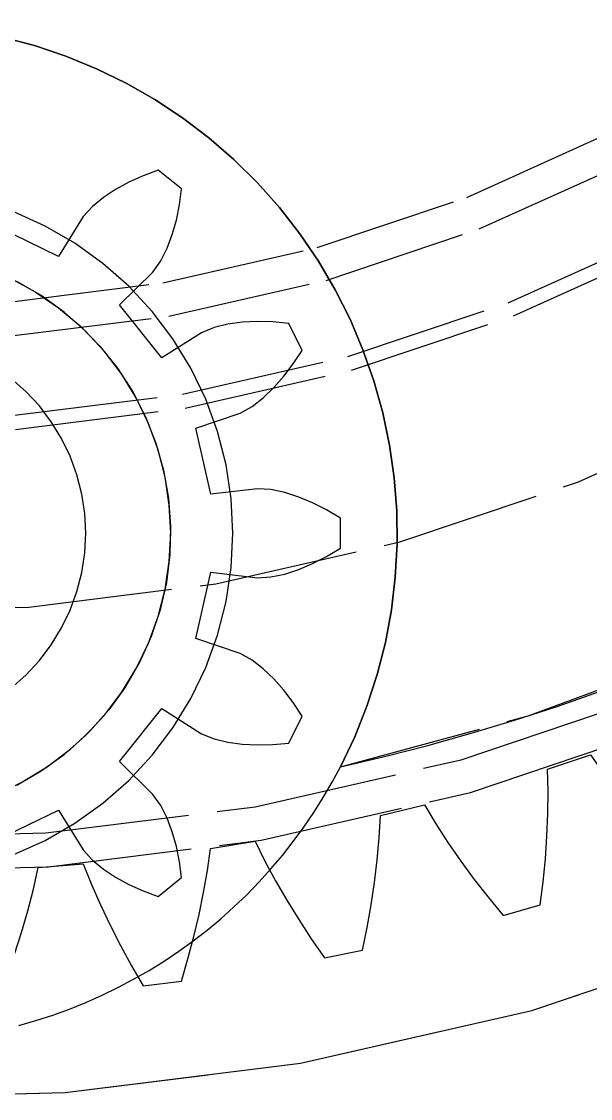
# Model space of a CAD drawing. Header units: millimetres. Extents: x -9 to 243, y -53 to 196.
# Drawn here: x 26.43 to 31.46, y 124.71 to 134.22 of the extents above; entities that cross this region are included whole.
import ezdxf

# ---------------------------------------------------------------- set-up
doc = ezdxf.new("R2010")
doc.units = ezdxf.units.MM
doc.linetypes.add('DASHED', pattern=[1.524, 1.27, -0.254])
doc.layers.add('HIDDEN', color=8, linetype='DASHED')
doc.layers.add('VISIBLE', color=7, linetype='CONTINUOUS')

msp = doc.modelspace()

# ---------------------------------------------------------------- linework, layer by layer
at = {"layer": 'HIDDEN'}
for points in [[(12.67797, 131.45416), (14.15887, 130.27318), (15.75, 129.24552), (17.43555, 128.38139), (19.19875, 127.68938), (21.0221, 127.17637), (22.88747, 126.84746), (24.77632, 126.70591), (26.66987, 126.75313), (28.54932, 126.98865), (30.39597, 127.41014), (32.19148, 128.0134), (33.918, 128.79244), (35.55838, 129.73951), (37.09631, 130.8452), (38.5165, 132.09853), (39.80484, 133.48704), (40.94854, 134.99692), (41.93621, 136.61317), (42.75805, 138.31974), (43.40588, 140.09965), (43.87328, 141.93522), (44.15558, 143.80821), (44.25, 145.7)], [(12.67797, 131.45416), (14.15887, 130.27318), (15.75, 129.24552), (17.43555, 128.38139), (19.19875, 127.68938), (21.0221, 127.17637), (22.88747, 126.84746), (24.77632, 126.70591), (26.66987, 126.75313), (28.54932, 126.98865), (30.39597, 127.41014), (32.19148, 128.0134), (33.918, 128.79244), (35.55838, 129.73951), (37.09631, 130.8452), (38.5165, 132.09853), (39.80484, 133.48704), (40.94854, 134.99692), (41.93621, 136.61317), (42.75805, 138.31974), (43.40588, 140.09965), (43.87328, 141.93522), (44.15558, 143.80821), (44.25, 145.7)], [(12.87647, 131.67909), (14.33399, 130.51676), (15.9, 129.50532), (17.55893, 128.65484), (19.2943, 127.97376), (21.08886, 127.46885), (22.92477, 127.14513), (24.7838, 127.00581), (26.64745, 127.05229), (28.49722, 127.2841), (30.31472, 127.69893), (32.08188, 128.29266), (33.78114, 129.0594), (35.39562, 129.99152), (36.90926, 131.07975), (38.30703, 132.31329), (39.57503, 133.67987), (40.70067, 135.16591), (41.67274, 136.75665), (42.48161, 138.43627), (43.11921, 140.18808), (43.57923, 141.99467), (43.85708, 143.83808), (43.95, 145.7)], [(12.87647, 131.67909), (14.33399, 130.51676), (15.9, 129.50532), (17.55893, 128.65484), (19.2943, 127.97376), (21.08886, 127.46885), (22.92477, 127.14513), (24.7838, 127.00581), (26.64745, 127.05229), (28.49722, 127.2841), (30.31472, 127.69893), (32.08188, 128.29266), (33.78114, 129.0594), (35.39562, 129.99152), (36.90926, 131.07975), (38.30703, 132.31329), (39.57503, 133.67987), (40.70067, 135.16591), (41.67274, 136.75665), (42.48161, 138.43627), (43.11921, 140.18808), (43.57923, 141.99467), (43.85708, 143.83808), (43.95, 145.7)], [(12.87647, 131.67909), (14.33399, 130.51676), (15.9, 129.50532), (17.55893, 128.65484), (19.2943, 127.97376), (21.08886, 127.46885), (22.92477, 127.14513), (24.7838, 127.00581), (26.64745, 127.05229), (28.49722, 127.2841), (30.31472, 127.69893), (32.08188, 128.29266), (33.78114, 129.0594), (35.39562, 129.99152), (36.90926, 131.07975), (38.30703, 132.31329), (39.57503, 133.67987), (40.70067, 135.16591), (41.67274, 136.75665), (42.48161, 138.43627), (43.11921, 140.18808), (43.57923, 141.99467), (43.85708, 143.83808), (43.95, 145.7)], [(12.87647, 131.67909), (14.33399, 130.51676), (15.9, 129.50532), (17.55893, 128.65484), (19.2943, 127.97376), (21.08886, 127.46885), (22.92477, 127.14513), (24.7838, 127.00581), (26.64745, 127.05229), (28.49722, 127.2841), (30.31472, 127.69893), (32.08188, 128.29266), (33.78114, 129.0594), (35.39562, 129.99152), (36.90926, 131.07975), (38.30703, 132.31329), (39.57503, 133.67987), (40.70067, 135.16591), (41.67274, 136.75665), (42.48161, 138.43627), (43.11921, 140.18808), (43.57923, 141.99467), (43.85708, 143.83808), (43.95, 145.7)], [(12.99138, 128.6493), (14.75, 127.51347), (16.61297, 126.55838), (18.56178, 125.79353), (20.57706, 125.22651), (22.63878, 124.86298), (24.72646, 124.70653), (26.81933, 124.75872), (28.89661, 125.01904), (30.93765, 125.48489), (32.92216, 126.15165), (34.83042, 127.01269), (36.64347, 128.05946), (38.34329, 129.28154), (39.91297, 130.6668), (41.33693, 132.20146), (42.60101, 133.87028), (43.69265, 135.65667), (44.601, 137.54287), (45.31703, 139.51014), (45.83362, 141.53893), (46.14565, 143.60908), (46.25, 145.7)], [(12.99138, 128.6493), (14.75, 127.51347), (16.61297, 126.55838), (18.56178, 125.79353), (20.57706, 125.22651), (22.63878, 124.86298), (24.72646, 124.70653), (26.81933, 124.75872), (28.89661, 125.01904), (30.93765, 125.48489), (32.92216, 126.15165), (34.83042, 127.01269), (36.64347, 128.05946), (38.34329, 129.28154), (39.91297, 130.6668), (41.33693, 132.20146), (42.60101, 133.87028), (43.69265, 135.65667), (44.601, 137.54287), (45.31703, 139.51014), (45.83362, 141.53893), (46.14565, 143.60908), (46.25, 145.7)], [(12.99138, 128.6493), (14.75, 127.51347), (16.61297, 126.55838), (18.56178, 125.79353), (20.57706, 125.22651), (22.63878, 124.86298), (24.72646, 124.70653), (26.81933, 124.75872), (28.89661, 125.01904), (30.93765, 125.48489), (32.92216, 126.15165), (34.83042, 127.01269), (36.64347, 128.05946), (38.34329, 129.28154), (39.91297, 130.6668), (41.33693, 132.20146), (42.60101, 133.87028), (43.69265, 135.65667), (44.601, 137.54287), (45.31703, 139.51014), (45.83362, 141.53893), (46.14565, 143.60908), (46.25, 145.7)], [(12.99138, 128.6493), (14.75, 127.51347), (16.61297, 126.55838), (18.56178, 125.79353), (20.57706, 125.22651), (22.63878, 124.86298), (24.72646, 124.70653), (26.81933, 124.75872), (28.89661, 125.01904), (30.93765, 125.48489), (32.92216, 126.15165), (34.83042, 127.01269), (36.64347, 128.05946), (38.34329, 129.28154), (39.91297, 130.6668), (41.33693, 132.20146), (42.60101, 133.87028), (43.69265, 135.65667), (44.601, 137.54287), (45.31703, 139.51014), (45.83362, 141.53893), (46.14565, 143.60908), (46.25, 145.7)], [(12.99138, 128.6493), (14.75, 127.51347), (16.61297, 126.55838), (18.56178, 125.79353), (20.57706, 125.22651), (22.63878, 124.86298), (24.72646, 124.70653), (26.81933, 124.75872), (28.89661, 125.01904), (30.93765, 125.48489), (32.92216, 126.15165), (34.83042, 127.01269), (36.64347, 128.05946), (38.34329, 129.28154), (39.91297, 130.6668), (41.33693, 132.20146), (42.60101, 133.87028), (43.69265, 135.65667), (44.601, 137.54287), (45.31703, 139.51014), (45.83362, 141.53893), (46.14565, 143.60908), (46.25, 145.7)], [(13.30393, 138.39991), (14.09014, 137.24674), (14.98727, 136.17758), (15.9864, 135.20306), (17.07759, 134.33287), (18.25, 133.57564), (19.49198, 132.93892), (20.79119, 132.42902), (22.13471, 132.05101), (23.50919, 131.80865), (24.90097, 131.70435), (26.29622, 131.73915), (27.68107, 131.91269), (29.04177, 132.22326), (30.36477, 132.66777), (31.63695, 133.24179), (32.84565, 133.93964), (33.97886, 134.75436), (35.02532, 135.67786), (35.97462, 136.70097), (36.81734, 137.81352), (37.5451, 139.00444), (38.15067, 140.26191)], [(13.30393, 138.39991), (14.09014, 137.24674), (14.98727, 136.17758), (15.9864, 135.20306), (17.07759, 134.33287), (18.25, 133.57564), (19.49198, 132.93892), (20.79119, 132.42902), (22.13471, 132.05101), (23.50919, 131.80865), (24.90097, 131.70435), (26.29622, 131.73915), (27.68107, 131.91269), (29.04177, 132.22326), (30.36477, 132.66777), (31.63695, 133.24179), (32.84565, 133.93964), (33.97886, 134.75436), (35.02532, 135.67786), (35.97462, 136.70097), (36.81734, 137.81352), (37.5451, 139.00444), (38.15067, 140.26191)], [(13.04794, 138.24348), (13.85101, 137.0656), (14.76736, 135.97353), (15.78789, 134.97813), (16.90247, 134.08929), (18.1, 133.31584), (19.36859, 132.66547), (20.69564, 132.14464), (22.06795, 131.75853), (23.47189, 131.51098), (24.89349, 131.40444), (26.31864, 131.43999), (27.73317, 131.61725), (29.12302, 131.93447), (30.47438, 132.38851), (31.77381, 132.97483), (33.00841, 133.68763), (34.1659, 134.51981), (35.23479, 135.4631), (36.20444, 136.50814), (37.06521, 137.64452), (37.80857, 138.86097), (38.42711, 140.14538)], [(13.04794, 138.24348), (13.85101, 137.0656), (14.76736, 135.97353), (15.78789, 134.97813), (16.90247, 134.08929), (18.1, 133.31584), (19.36859, 132.66547), (20.69564, 132.14464), (22.06795, 131.75853), (23.47189, 131.51098), (24.89349, 131.40444), (26.31864, 131.43999), (27.73317, 131.61725), (29.12302, 131.93447), (30.47438, 132.38851), (31.77381, 132.97483), (33.00841, 133.68763), (34.1659, 134.51981), (35.23479, 135.4631), (36.20444, 136.50814), (37.06521, 137.64452), (37.80857, 138.86097), (38.42711, 140.14538)], [(13.29301, 136.64293), (14.25422, 135.49741), (15.32471, 134.45328), (16.49384, 133.52093), (17.75, 132.70962), (19.08069, 132.02741), (20.4727, 131.48109), (21.91219, 131.07608), (23.38484, 130.81641), (24.87604, 130.70466), (26.37095, 130.74194), (27.85472, 130.92788), (29.31261, 131.26064), (30.73012, 131.73689), (32.09316, 132.35192), (33.38819, 133.09961), (34.60235, 133.97253), (35.72355, 134.962), (36.74067, 136.05819), (37.64358, 137.2502), (38.42332, 138.52619), (39.07214, 139.87348)], [(13.19396, 136.5679), (14.16313, 135.41289), (15.24249, 134.36011), (16.42131, 133.42004), (17.68787, 132.602), (19.02959, 131.91414), (20.43312, 131.3633), (21.88453, 130.95493), (23.36939, 130.69311), (24.87294, 130.58044), (26.38024, 130.61803), (27.8763, 130.80551), (29.34626, 131.14102), (30.77551, 131.62122), (32.14985, 132.24134), (33.45561, 132.99523), (34.67982, 133.87537), (35.81032, 134.87304), (36.83586, 135.97831), (37.74625, 137.1802), (38.53245, 138.46676), (39.18665, 139.82521)], [(29.24951, 127.6375), (30.90637, 128.08593), (32.51453, 128.68599), (34.06016, 129.43251), (35.52994, 130.31908), (36.91123, 131.33805), (38.19213, 132.48065), (39.36162, 133.73705), (40.40963, 135.09644), (41.32714, 136.54711), (42.10625, 138.07657), (42.74026, 139.67165)], [(13.00803, 134.34112), (14.19985, 133.17865), (15.50148, 132.14064), (16.9, 131.23738), (18.38151, 130.47785), (19.93127, 129.86961), (21.5339, 129.4187), (23.17346, 129.12961), (24.83366, 129.00519), (26.49799, 129.0467), (28.14992, 129.25371), (29.77304, 129.62418), (31.3512, 130.15441), (32.86872, 130.83914), (34.31052, 131.67157), (35.66228, 132.64341), (36.91055, 133.74502), (38.04294, 134.96545), (39.04819, 136.29256), (39.9163, 137.71316), (40.63865, 139.21314)], [(13.00803, 134.34112), (14.19985, 133.17865), (15.50148, 132.14064), (16.9, 131.23738), (18.38151, 130.47785), (19.93127, 129.86961), (21.5339, 129.4187), (23.17346, 129.12961), (24.83366, 129.00519), (26.49799, 129.0467), (28.14992, 129.25371), (29.77304, 129.62418), (31.3512, 130.15441), (32.86872, 130.83914), (34.31052, 131.67157), (35.66228, 132.64341), (36.91055, 133.74502), (38.04294, 134.96545), (39.04819, 136.29256), (39.9163, 137.71316), (40.63865, 139.21314)], [(13.00803, 134.34112), (14.19985, 133.17865), (15.50148, 132.14064), (16.9, 131.23738), (18.38151, 130.47785), (19.93127, 129.86961), (21.5339, 129.4187), (23.17346, 129.12961), (24.83366, 129.00519), (26.49799, 129.0467), (28.14992, 129.25371), (29.77304, 129.62418), (31.3512, 130.15441), (32.86872, 130.83914), (34.31052, 131.67157), (35.66228, 132.64341), (36.91055, 133.74502), (38.04294, 134.96545), (39.04819, 136.29256), (39.9163, 137.71316), (40.63865, 139.21314)], [(13.00803, 134.34112), (14.19985, 133.17865), (15.50148, 132.14064), (16.9, 131.23738), (18.38151, 130.47785), (19.93127, 129.86961), (21.5339, 129.4187), (23.17346, 129.12961), (24.83366, 129.00519), (26.49799, 129.0467), (28.14992, 129.25371), (29.77304, 129.62418), (31.3512, 130.15441), (32.86872, 130.83914), (34.31052, 131.67157), (35.66228, 132.64341), (36.91055, 133.74502), (38.04294, 134.96545), (39.04819, 136.29256), (39.9163, 137.71316), (40.63865, 139.21314)], [(26.26466, 134.08412), (26.5472, 134.00898), (26.82427, 133.91565), (27.09469, 133.80452), (27.35733, 133.67607), (27.61107, 133.53084), (27.85485, 133.36944), (28.08763, 133.19255), (28.30843, 133.00091), (28.51632, 132.79534), (28.71043, 132.57671), (28.88992, 132.34593), (29.05406, 132.10399), (29.20213, 131.85189), (29.33353, 131.59072), (29.44768, 131.32156), (29.54412, 131.04556), (29.62243, 130.76388), (29.68229, 130.4777), (29.72343, 130.18825), (29.7457, 129.89673), (29.74898, 129.60439), (29.73328, 129.31244), (29.69865, 129.02214), (29.64525, 128.73469), (29.57329, 128.45132), (29.48308, 128.17322), (29.375, 127.90156), (29.24951, 127.6375)], [(29.24951, 127.6375), (29.375, 127.90156), (29.48308, 128.17322), (29.57329, 128.45132), (29.64525, 128.73469), (29.69865, 129.02214), (29.73328, 129.31244), (29.74898, 129.60439), (29.7457, 129.89673), (29.72343, 130.18825), (29.68229, 130.4777), (29.62243, 130.76388), (29.54412, 131.04556), (29.44768, 131.32156), (29.33353, 131.59072), (29.20213, 131.85189), (29.05406, 132.10399), (28.88992, 132.34593), (28.71043, 132.57671), (28.51632, 132.79534), (28.30843, 133.00091), (28.08763, 133.19255), (27.85485, 133.36944), (27.61107, 133.53084), (27.35733, 133.67607), (27.09469, 133.80452), (26.82427, 133.91565), (26.5472, 134.00898), (26.26466, 134.08412)], [(27.50568, 132.85877), (27.38026, 132.80193)], [(27.50568, 132.85877), (27.38026, 132.80193)], [(27.63868, 132.90846), (27.50568, 132.85877)], [(27.63868, 132.90846), (27.50568, 132.85877)], [(27.84649, 132.74274), (27.63868, 132.90846)], [(27.84649, 132.74274), (27.63868, 132.90846)], [(27.26316, 132.73797), (27.15543, 132.66676)], [(27.26316, 132.73797), (27.15543, 132.66676)], [(27.38026, 132.80193), (27.26316, 132.73797)], [(27.38026, 132.80193), (27.26316, 132.73797)], [(27.82764, 132.60202), (27.84649, 132.74274)], [(27.82764, 132.60202), (27.84649, 132.74274)], [(27.15543, 132.66676), (27.05878, 132.58772)], [(27.15543, 132.66676), (27.05878, 132.58772)], [(28.3, 129.7), (28.28484, 130.00368), (28.23953, 130.30435), (28.1645, 130.599), (28.0605, 130.88473), (27.92858, 131.15867), (27.77003, 131.41813), (27.58644, 131.6605), (27.37962, 131.88339), (27.15164, 132.08459), (26.90477, 132.26208), (26.64144, 132.41411), (26.36429, 132.53916)], [(28.3, 129.7), (28.28484, 130.00368), (28.23953, 130.30435), (28.1645, 130.599), (28.0605, 130.88473), (27.92858, 131.15867), (27.77003, 131.41813), (27.58644, 131.6605), (27.37962, 131.88339), (27.15164, 132.08459), (26.90477, 132.26208), (26.64144, 132.41411), (26.36429, 132.53916)], [(28.3, 129.7), (28.28484, 130.00368), (28.23953, 130.30435), (28.1645, 130.599), (28.0605, 130.88473), (27.92858, 131.15867), (27.77003, 131.41813), (27.58644, 131.6605), (27.37962, 131.88339), (27.15164, 132.08459), (26.90477, 132.26208), (26.64144, 132.41411), (26.36429, 132.53916)], [(28.3, 129.7), (28.28484, 130.00368), (28.23953, 130.30435), (28.1645, 130.599), (28.0605, 130.88473), (27.92858, 131.15867), (27.77003, 131.41813), (27.58644, 131.6605), (27.37962, 131.88339), (27.15164, 132.08459), (26.90477, 132.26208), (26.64144, 132.41411), (26.36429, 132.53916)], [(27.05878, 132.58772), (26.97815, 132.49831)], [(27.05878, 132.58772), (26.97815, 132.49831)], [(27.80013, 132.46709), (27.82764, 132.60202)], [(27.80013, 132.46709), (27.82764, 132.60202)], [(26.97815, 132.49831), (26.76065, 132.14613)], [(26.97815, 132.49831), (26.76065, 132.14613)], [(27.76383, 132.3387), (27.80013, 132.46709)], [(27.76383, 132.3387), (27.80013, 132.46709)], [(26.76065, 132.14613), (26.22059, 132.40621)], [(26.76065, 132.14613), (26.22059, 132.40621)], [(27.71838, 132.21782), (27.76383, 132.3387)], [(27.71838, 132.21782), (27.76383, 132.3387)], [(27.66283, 132.10601), (27.71838, 132.21782)], [(27.66283, 132.10601), (27.71838, 132.21782)], [(27.5936, 132.0075), (27.66283, 132.10601)], [(27.5936, 132.0075), (27.66283, 132.10601)], [(27.29865, 131.71709), (27.5936, 132.0075)], [(27.29865, 131.71709), (27.5936, 132.0075)], [(26.33471, 131.95242), (26.55359, 131.83323), (26.75951, 131.69283), (26.95043, 131.53263), (27.12445, 131.35421), (27.27985, 131.15936), (27.41506, 130.95), (27.52876, 130.72822), (27.61982, 130.49622), (27.68732, 130.2563), (27.7306, 130.01086), (27.74922, 129.76233), (27.74301, 129.51317), (27.71202, 129.26588), (27.65656, 129.0229), (27.57718, 128.78665), (27.47468, 128.55947), (27.35006, 128.34363), (27.20458, 128.14128), (27.03967, 127.95441), (26.85697, 127.78489), (26.6583, 127.6344), (26.44563, 127.50445), (26.22109, 127.39631)], [(26.33471, 131.95242), (26.55359, 131.83323), (26.75951, 131.69283), (26.95043, 131.53263), (27.12445, 131.35421), (27.27985, 131.15936), (27.41506, 130.95), (27.52876, 130.72822), (27.61982, 130.49622), (27.68732, 130.2563), (27.7306, 130.01086), (27.74922, 129.76233), (27.74301, 129.51317), (27.71202, 129.26588), (27.65656, 129.0229), (27.57718, 128.78665), (27.47468, 128.55947), (27.35006, 128.34363), (27.20458, 128.14128), (27.03967, 127.95441), (26.85697, 127.78489), (26.6583, 127.6344), (26.44563, 127.50445), (26.22109, 127.39631)], [(27.75, 129.7), (27.73758, 129.94892), (27.70043, 130.19537), (27.63893, 130.43689), (27.55369, 130.67109), (27.44555, 130.89563), (27.3156, 131.1083), (27.16511, 131.30697), (26.99559, 131.48967), (26.80872, 131.65458), (26.60637, 131.80006), (26.39053, 131.92468)], [(27.75, 129.7), (27.73758, 129.94892), (27.70043, 130.19537), (27.63893, 130.43689), (27.55369, 130.67109), (27.44555, 130.89563), (27.3156, 131.1083), (27.16511, 131.30697), (26.99559, 131.48967), (26.80872, 131.65458), (26.60637, 131.80006), (26.39053, 131.92468)], [(27.75, 129.7), (27.73758, 129.94892), (27.70043, 130.19537), (27.63893, 130.43689), (27.55369, 130.67109), (27.44555, 130.89563), (27.3156, 131.1083), (27.16511, 131.30697), (26.99559, 131.48967), (26.80872, 131.65458), (26.60637, 131.80006), (26.39053, 131.92468)], [(27.75, 129.7), (27.73758, 129.94892), (27.70043, 130.19537), (27.63893, 130.43689), (27.55369, 130.67109), (27.44555, 130.89563), (27.3156, 131.1083), (27.16511, 131.30697), (26.99559, 131.48967), (26.80872, 131.65458), (26.60637, 131.80006), (26.39053, 131.92468)], [(27.75, 129.7), (27.73758, 129.94892), (27.70043, 130.19537), (27.63893, 130.43689), (27.55369, 130.67109), (27.44555, 130.89563), (27.3156, 131.1083), (27.16511, 131.30697), (26.99559, 131.48967), (26.80872, 131.65458), (26.60637, 131.80006), (26.39053, 131.92468)], [(27.75, 129.7), (27.73758, 129.94892), (27.70043, 130.19537), (27.63893, 130.43689), (27.55369, 130.67109), (27.44555, 130.89563), (27.3156, 131.1083), (27.16511, 131.30697), (26.99559, 131.48967), (26.80872, 131.65458), (26.60637, 131.80006), (26.39053, 131.92468)], [(27.75, 129.7), (27.73758, 129.94892), (27.70043, 130.19537), (27.63893, 130.43689), (27.55369, 130.67109), (27.44555, 130.89563), (27.3156, 131.1083), (27.16511, 131.30697), (26.99559, 131.48967), (26.80872, 131.65458), (26.60637, 131.80006), (26.39053, 131.92468)], [(27.75, 129.7), (27.73758, 129.94892), (27.70043, 130.19537), (27.63893, 130.43689), (27.55369, 130.67109), (27.44555, 130.89563), (27.3156, 131.1083), (27.16511, 131.30697), (26.99559, 131.48967), (26.80872, 131.65458), (26.60637, 131.80006), (26.39053, 131.92468)], [(27.67239, 131.24844), (27.29865, 131.71709)], [(27.67239, 131.24844), (27.29865, 131.71709)], [(28.13259, 131.51695), (28.02115, 131.47137)], [(28.13259, 131.51695), (28.02115, 131.47137)], [(28.25396, 131.54623), (28.13259, 131.51695)], [(28.25396, 131.54623), (28.13259, 131.51695)], [(28.38192, 131.56364), (28.25396, 131.54623)], [(28.38192, 131.56364), (28.25396, 131.54623)], [(28.51518, 131.57046), (28.38192, 131.56364)], [(28.51518, 131.57046), (28.38192, 131.56364)], [(28.65284, 131.56725), (28.51518, 131.57046)], [(28.65284, 131.56725), (28.51518, 131.57046)], [(28.79422, 131.55431), (28.65284, 131.56725)], [(28.79422, 131.55431), (28.65284, 131.56725)], [(28.90955, 131.31484), (28.79422, 131.55431)], [(28.90955, 131.31484), (28.79422, 131.55431)], [(28.02115, 131.47137), (27.67239, 131.24844)], [(28.02115, 131.47137), (27.67239, 131.24844)], [(28.83151, 131.19623), (28.90955, 131.31484)], [(28.83151, 131.19623), (28.90955, 131.31484)], [(28.74819, 131.08661), (28.83151, 131.19623)], [(28.74819, 131.08661), (28.83151, 131.19623)], [(27, 129.7), (26.9913, 129.87424), (26.9653, 130.04676), (26.92225, 130.21582), (26.86258, 130.37976), (26.78689, 130.53694), (26.69592, 130.68581), (26.59058, 130.82488), (26.47191, 130.95277), (26.34111, 131.06821)], [(27, 129.7), (26.9913, 129.87424), (26.9653, 130.04676), (26.92225, 130.21582), (26.86258, 130.37976), (26.78689, 130.53694), (26.69592, 130.68581), (26.59058, 130.82488), (26.47191, 130.95277), (26.34111, 131.06821)], [(28.65978, 130.98668), (28.74819, 131.08661)], [(28.65978, 130.98668), (28.74819, 131.08661)], [(28.56638, 130.89749), (28.65978, 130.98668)], [(28.56638, 130.89749), (28.65978, 130.98668)], [(28.46781, 130.82085), (28.56638, 130.89749)], [(28.46781, 130.82085), (28.56638, 130.89749)], [(27.97095, 130.62846), (28.3627, 130.76214)], [(27.97095, 130.62846), (28.3627, 130.76214)], [(28.3627, 130.76214), (28.46781, 130.82085)], [(28.3627, 130.76214), (28.46781, 130.82085)], [(28.10434, 130.04406), (27.97095, 130.62846)], [(28.10434, 130.04406), (27.97095, 130.62846)], [(28.51529, 130.0936), (28.10434, 130.04406)], [(28.51529, 130.0936), (28.10434, 130.04406)], [(28.63547, 130.0863), (28.51529, 130.0936)], [(28.63547, 130.0863), (28.51529, 130.0936)], [(28.75752, 130.06002), (28.63547, 130.0863)], [(28.75752, 130.06002), (28.63547, 130.0863)], [(28.88037, 130.02019), (28.75752, 130.06002)], [(28.88037, 130.02019), (28.75752, 130.06002)], [(29.00338, 129.96852), (28.88037, 130.02019)], [(29.00338, 129.96852), (28.88037, 130.02019)], [(29.12602, 129.9059), (29.00338, 129.96852)], [(29.12602, 129.9059), (29.00338, 129.96852)], [(29.24779, 129.8329), (29.12602, 129.9059)], [(29.24779, 129.8329), (29.12602, 129.9059)], [(29.24779, 129.5671), (29.24779, 129.8329)], [(29.24779, 129.5671), (29.24779, 129.8329)], [(26.34111, 128.33179), (26.47191, 128.44723), (26.59058, 128.57512), (26.69592, 128.71419), (26.78689, 128.86306), (26.86258, 129.02024), (26.92225, 129.18418), (26.9653, 129.35324), (26.9913, 129.52576), (27, 129.7)], [(26.34111, 128.33179), (26.47191, 128.44723), (26.59058, 128.57512), (26.69592, 128.71419), (26.78689, 128.86306), (26.86258, 129.02024), (26.92225, 129.18418), (26.9653, 129.35324), (26.9913, 129.52576), (27, 129.7)], [(26.36429, 126.86084), (26.64144, 126.98589), (26.90477, 127.13792), (27.15164, 127.31541), (27.37962, 127.51661), (27.58644, 127.7395), (27.77003, 127.98187), (27.92858, 128.24133), (28.0605, 128.51527), (28.1645, 128.801), (28.23953, 129.09565), (28.28484, 129.39632), (28.3, 129.7)], [(26.36429, 126.86084), (26.64144, 126.98589), (26.90477, 127.13792), (27.15164, 127.31541), (27.37962, 127.51661), (27.58644, 127.7395), (27.77003, 127.98187), (27.92858, 128.24133), (28.0605, 128.51527), (28.1645, 128.801), (28.23953, 129.09565), (28.28484, 129.39632), (28.3, 129.7)], [(26.36429, 126.86084), (26.64144, 126.98589), (26.90477, 127.13792), (27.15164, 127.31541), (27.37962, 127.51661), (27.58644, 127.7395), (27.77003, 127.98187), (27.92858, 128.24133), (28.0605, 128.51527), (28.1645, 128.801), (28.23953, 129.09565), (28.28484, 129.39632), (28.3, 129.7)], [(26.36429, 126.86084), (26.64144, 126.98589), (26.90477, 127.13792), (27.15164, 127.31541), (27.37962, 127.51661), (27.58644, 127.7395), (27.77003, 127.98187), (27.92858, 128.24133), (28.0605, 128.51527), (28.1645, 128.801), (28.23953, 129.09565), (28.28484, 129.39632), (28.3, 129.7)], [(26.39053, 127.47532), (26.60637, 127.59994), (26.80872, 127.74542), (26.99559, 127.91033), (27.16511, 128.09303), (27.3156, 128.2917), (27.44555, 128.50437), (27.55369, 128.72891), (27.63893, 128.96311), (27.70043, 129.20463), (27.73758, 129.45108), (27.75, 129.7)], [(26.39053, 127.47532), (26.60637, 127.59994), (26.80872, 127.74542), (26.99559, 127.91033), (27.16511, 128.09303), (27.3156, 128.2917), (27.44555, 128.50437), (27.55369, 128.72891), (27.63893, 128.96311), (27.70043, 129.20463), (27.73758, 129.45108), (27.75, 129.7)], [(26.39053, 127.47532), (26.60637, 127.59994), (26.80872, 127.74542), (26.99559, 127.91033), (27.16511, 128.09303), (27.3156, 128.2917), (27.44555, 128.50437), (27.55369, 128.72891), (27.63893, 128.96311), (27.70043, 129.20463), (27.73758, 129.45108), (27.75, 129.7)], [(26.39053, 127.47532), (26.60637, 127.59994), (26.80872, 127.74542), (26.99559, 127.91033), (27.16511, 128.09303), (27.3156, 128.2917), (27.44555, 128.50437), (27.55369, 128.72891), (27.63893, 128.96311), (27.70043, 129.20463), (27.73758, 129.45108), (27.75, 129.7)], [(26.39053, 127.47532), (26.60637, 127.59994), (26.80872, 127.74542), (26.99559, 127.91033), (27.16511, 128.09303), (27.3156, 128.2917), (27.44555, 128.50437), (27.55369, 128.72891), (27.63893, 128.96311), (27.70043, 129.20463), (27.73758, 129.45108), (27.75, 129.7)], [(26.39053, 127.47532), (26.60637, 127.59994), (26.80872, 127.74542), (26.99559, 127.91033), (27.16511, 128.09303), (27.3156, 128.2917), (27.44555, 128.50437), (27.55369, 128.72891), (27.63893, 128.96311), (27.70043, 129.20463), (27.73758, 129.45108), (27.75, 129.7)], [(26.39053, 127.47532), (26.60637, 127.59994), (26.80872, 127.74542), (26.99559, 127.91033), (27.16511, 128.09303), (27.3156, 128.2917), (27.44555, 128.50437), (27.55369, 128.72891), (27.63893, 128.96311), (27.70043, 129.20463), (27.73758, 129.45108), (27.75, 129.7)], [(26.39053, 127.47532), (26.60637, 127.59994), (26.80872, 127.74542), (26.99559, 127.91033), (27.16511, 128.09303), (27.3156, 128.2917), (27.44555, 128.50437), (27.55369, 128.72891), (27.63893, 128.96311), (27.70043, 129.20463), (27.73758, 129.45108), (27.75, 129.7)], [(29.00338, 129.43148), (29.12602, 129.4941)], [(29.00338, 129.43148), (29.12602, 129.4941)], [(29.12602, 129.4941), (29.24779, 129.5671)], [(29.12602, 129.4941), (29.24779, 129.5671)], [(28.88037, 129.37981), (29.00338, 129.43148)], [(28.88037, 129.37981), (29.00338, 129.43148)], [(27.97095, 128.77154), (28.10434, 129.35594)], [(27.97095, 128.77154), (28.10434, 129.35594)], [(28.10434, 129.35594), (28.51529, 129.3064)], [(28.10434, 129.35594), (28.51529, 129.3064)], [(28.51529, 129.3064), (28.63547, 129.3137)], [(28.51529, 129.3064), (28.63547, 129.3137)], [(28.63547, 129.3137), (28.75752, 129.33998)], [(28.63547, 129.3137), (28.75752, 129.33998)], [(28.75752, 129.33998), (28.88037, 129.37981)], [(28.75752, 129.33998), (28.88037, 129.37981)], [(28.3627, 128.63786), (27.97095, 128.77154)], [(28.3627, 128.63786), (27.97095, 128.77154)], [(28.46781, 128.57915), (28.3627, 128.63786)], [(28.46781, 128.57915), (28.3627, 128.63786)], [(28.56638, 128.50251), (28.46781, 128.57915)], [(28.56638, 128.50251), (28.46781, 128.57915)], [(28.65978, 128.41332), (28.56638, 128.50251)], [(28.65978, 128.41332), (28.56638, 128.50251)], [(28.74819, 128.31339), (28.65978, 128.41332)], [(28.74819, 128.31339), (28.65978, 128.41332)], [(28.83151, 128.20377), (28.74819, 128.31339)], [(28.83151, 128.20377), (28.74819, 128.31339)], [(29.24951, 127.6375), (29.63644, 127.72755), (30.02135, 127.82588), (30.40405, 127.93245), (30.78438, 128.04722), (31.16216, 128.17013), (31.53721, 128.30112)], [(28.90955, 128.08516), (28.83151, 128.20377)], [(28.90955, 128.08516), (28.83151, 128.20377)], [(27.29865, 127.68291), (27.67239, 128.15156)], [(27.29865, 127.68291), (27.67239, 128.15156)], [(27.67239, 128.15156), (28.02115, 127.92863)], [(27.67239, 128.15156), (28.02115, 127.92863)], [(28.79422, 127.84569), (28.90955, 128.08516)], [(28.79422, 127.84569), (28.90955, 128.08516)], [(28.02115, 127.92863), (28.13259, 127.88305)], [(28.02115, 127.92863), (28.13259, 127.88305)], [(28.13259, 127.88305), (28.25396, 127.85377)], [(28.13259, 127.88305), (28.25396, 127.85377)], [(28.25396, 127.85377), (28.38192, 127.83636)], [(28.25396, 127.85377), (28.38192, 127.83636)], [(28.38192, 127.83636), (28.51518, 127.82954)], [(28.38192, 127.83636), (28.51518, 127.82954)], [(28.51518, 127.82954), (28.65284, 127.83275)], [(28.51518, 127.82954), (28.65284, 127.83275)], [(28.65284, 127.83275), (28.79422, 127.84569)], [(28.65284, 127.83275), (28.79422, 127.84569)], [(27.5936, 127.3925), (27.29865, 127.68291)], [(27.5936, 127.3925), (27.29865, 127.68291)], [(31.07669, 127.61549), (31.45603, 127.74213)], [(31.07669, 127.61549), (31.45603, 127.74213)], [(31.45603, 127.74213), (31.56937, 127.583)], [(31.45603, 127.74213), (31.56937, 127.583)], [(26.40963, 125.35198), (26.56, 125.3949), (26.70879, 125.44301), (26.85582, 125.49627), (27.00091, 125.5546), (27.14388, 125.61794), (27.28457, 125.68621), (27.4228, 125.75932), (27.5584, 125.83719), (27.69122, 125.91973), (27.82109, 126.00683), (27.94786, 126.09839), (28.07136, 126.1943), (28.19146, 126.29445), (28.30801, 126.3987), (28.42087, 126.50695), (28.5299, 126.61905), (28.63496, 126.73486), (28.73594, 126.85426), (28.83271, 126.9771), (28.92515, 127.10322), (29.01316, 127.23248), (29.09662, 127.36472), (29.17544, 127.49978), (29.24951, 127.6375)], [(26.40963, 125.35198), (26.56, 125.3949), (26.70879, 125.44301), (26.85582, 125.49627), (27.00091, 125.5546), (27.14388, 125.61794), (27.28457, 125.68621), (27.4228, 125.75932), (27.5584, 125.83719), (27.69122, 125.91973), (27.82109, 126.00683), (27.94786, 126.09839), (28.07136, 126.1943), (28.19146, 126.29445), (28.30801, 126.3987), (28.42087, 126.50695), (28.5299, 126.61905), (28.63496, 126.73486), (28.73594, 126.85426), (28.83271, 126.9771), (28.92515, 127.10322), (29.01316, 127.23248), (29.09662, 127.36472), (29.17544, 127.49978), (29.24951, 127.6375)], [(31.08168, 127.42018), (31.07669, 127.61549)], [(31.08168, 127.42018), (31.07669, 127.61549)], [(31.07989, 127.22291), (31.08168, 127.42018)], [(31.07989, 127.22291), (31.08168, 127.42018)], [(27.66283, 127.29399), (27.5936, 127.3925)], [(27.66283, 127.29399), (27.5936, 127.3925)], [(26.22059, 126.99379), (26.76065, 127.25387)], [(26.22059, 126.99379), (26.76065, 127.25387)], [(26.76065, 127.25387), (26.97815, 126.90169)], [(26.76065, 127.25387), (26.97815, 126.90169)], [(27.71838, 127.18218), (27.66283, 127.29399)], [(27.71838, 127.18218), (27.66283, 127.29399)], [(29.6026, 127.20527), (29.99089, 127.30098)], [(29.6026, 127.20527), (29.99089, 127.30098)], [(29.99089, 127.30098), (30.09106, 127.13325)], [(29.99089, 127.30098), (30.09106, 127.13325)], [(31.0718, 127.02386), (31.07989, 127.22291)], [(31.0718, 127.02386), (31.07989, 127.22291)], [(27.76383, 127.0613), (27.71838, 127.18218)], [(27.76383, 127.0613), (27.71838, 127.18218)], [(29.59185, 127.0102), (29.6026, 127.20527)], [(29.59185, 127.0102), (29.6026, 127.20527)], [(30.09106, 127.13325), (30.19801, 126.96747)], [(30.09106, 127.13325), (30.19801, 126.96747)], [(27.80013, 126.93291), (27.76383, 127.0613)], [(27.80013, 126.93291), (27.76383, 127.0613)], [(31.05776, 126.82323), (31.0718, 127.02386)], [(31.05776, 126.82323), (31.0718, 127.02386)], [(27.82764, 126.79798), (27.80013, 126.93291)], [(27.82764, 126.79798), (27.80013, 126.93291)], [(28.10028, 126.91501), (28.49501, 126.97916)], [(28.10028, 126.91501), (28.49501, 126.97916)], [(28.49501, 126.97916), (28.58136, 126.80391)], [(28.49501, 126.97916), (28.58136, 126.80391)], [(29.5742, 126.81371), (29.59185, 127.0102)], [(29.5742, 126.81371), (29.59185, 127.0102)], [(30.19801, 126.96747), (30.31123, 126.80356)], [(30.19801, 126.96747), (30.31123, 126.80356)], [(26.97815, 126.90169), (27.05878, 126.81228)], [(26.97815, 126.90169), (27.05878, 126.81228)], [(28.07387, 126.72144), (28.10028, 126.91501)], [(28.07387, 126.72144), (28.10028, 126.91501)], [(26.53757, 126.55575), (26.57947, 126.74657)], [(26.53757, 126.55575), (26.57947, 126.74657)], [(26.57947, 126.74657), (26.97809, 126.77875)], [(26.57947, 126.74657), (26.97809, 126.77875)], [(26.97809, 126.77875), (27.05005, 126.59712)], [(26.97809, 126.77875), (27.05005, 126.59712)], [(27.05878, 126.81228), (27.15543, 126.73324)], [(27.05878, 126.81228), (27.15543, 126.73324)], [(27.15543, 126.73324), (27.26316, 126.66203)], [(27.15543, 126.73324), (27.26316, 126.66203)], [(27.84649, 126.65726), (27.82764, 126.79798)], [(27.84649, 126.65726), (27.82764, 126.79798)], [(28.58136, 126.80391), (28.67462, 126.63006)], [(28.58136, 126.80391), (28.67462, 126.63006)], [(29.55012, 126.61596), (29.5742, 126.81371)], [(29.55012, 126.61596), (29.5742, 126.81371)], [(30.31123, 126.80356), (30.43033, 126.64149)], [(30.31123, 126.80356), (30.43033, 126.64149)], [(31.03802, 126.62115), (31.05776, 126.82323)], [(31.03802, 126.62115), (31.05776, 126.82323)], [(27.26316, 126.66203), (27.38026, 126.59807)], [(27.26316, 126.66203), (27.38026, 126.59807)], [(27.63868, 126.49154), (27.84649, 126.65726)], [(27.63868, 126.49154), (27.84649, 126.65726)], [(28.04046, 126.527), (28.07387, 126.72144)], [(28.04046, 126.527), (28.07387, 126.72144)], [(30.43033, 126.64149), (30.55501, 126.48124)], [(30.43033, 126.64149), (30.55501, 126.48124)], [(26.48863, 126.36463), (26.53757, 126.55575)], [(26.48863, 126.36463), (26.53757, 126.55575)], [(27.05005, 126.59712), (27.12903, 126.41633)], [(27.05005, 126.59712), (27.12903, 126.41633)], [(27.38026, 126.59807), (27.50568, 126.54123)], [(27.38026, 126.59807), (27.50568, 126.54123)], [(27.50568, 126.54123), (27.63868, 126.49154)], [(27.50568, 126.54123), (27.63868, 126.49154)], [(28.67462, 126.63006), (28.77429, 126.45758)], [(28.67462, 126.63006), (28.77429, 126.45758)], [(29.51997, 126.41711), (29.55012, 126.61596)], [(29.51997, 126.41711), (29.55012, 126.61596)], [(31.01281, 126.41774), (31.03802, 126.62115)], [(31.01281, 126.41774), (31.03802, 126.62115)], [(28.00055, 126.33183), (28.04046, 126.527)], [(28.00055, 126.33183), (28.04046, 126.527)], [(28.77429, 126.45758), (28.87996, 126.28645)], [(28.77429, 126.45758), (28.87996, 126.28645)], [(30.55501, 126.48124), (30.68504, 126.3228)], [(30.55501, 126.48124), (30.68504, 126.3228)], [(26.43314, 126.17331), (26.48863, 126.36463)], [(26.43314, 126.17331), (26.48863, 126.36463)], [(27.12903, 126.41633), (27.21449, 126.23639)], [(27.12903, 126.41633), (27.21449, 126.23639)], [(29.48405, 126.21727), (29.51997, 126.41711)], [(29.48405, 126.21727), (29.51997, 126.41711)], [(30.68504, 126.3228), (31.01281, 126.41774)], [(30.68504, 126.3228), (31.01281, 126.41774)], [(27.9545, 126.13605), (28.00055, 126.33183)], [(27.9545, 126.13605), (28.00055, 126.33183)], [(28.87996, 126.28645), (28.99134, 126.11668)], [(28.87996, 126.28645), (28.99134, 126.11668)], [(26.37149, 125.98187), (26.43314, 126.17331)], [(26.37149, 125.98187), (26.43314, 126.17331)], [(27.21449, 126.23639), (27.30605, 126.05731)], [(27.21449, 126.23639), (27.30605, 126.05731)], [(29.44255, 126.01655), (29.48405, 126.21727)], [(29.44255, 126.01655), (29.48405, 126.21727)], [(27.90261, 125.93975), (27.9545, 126.13605)], [(27.90261, 125.93975), (27.9545, 126.13605)], [(28.99134, 126.11668), (29.1082, 125.94829)], [(28.99134, 126.11668), (29.1082, 125.94829)], [(27.30605, 126.05731), (27.40341, 125.87913)], [(27.30605, 126.05731), (27.40341, 125.87913)], [(29.1082, 125.94829), (29.44255, 126.01655)], [(29.1082, 125.94829), (29.44255, 126.01655)], [(27.40341, 125.87913), (27.50633, 125.70189)], [(27.40341, 125.87913), (27.50633, 125.70189)], [(27.84509, 125.74302), (27.90261, 125.93975)], [(27.84509, 125.74302), (27.90261, 125.93975)], [(27.50633, 125.70189), (27.84509, 125.74302)], [(27.50633, 125.70189), (27.84509, 125.74302)]]:
    msp.add_lwpolyline(points, dxfattribs=at)
at = {"layer": 'VISIBLE'}
msp.add_lwpolyline([(12.99138, 128.6493), (14.75, 127.51347), (16.61297, 126.55838), (18.56178, 125.79353), (20.57706, 125.22651), (22.63878, 124.86298), (24.72646, 124.70653), (26.81933, 124.75872), (28.89661, 125.01904), (30.93765, 125.48489), (32.92216, 126.15165), (34.83042, 127.01269), (36.64347, 128.05946), (38.34329, 129.28154), (39.91297, 130.6668), (41.33693, 132.20146), (42.60101, 133.87028), (43.69265, 135.65667), (44.601, 137.54287), (45.31703, 139.51014), (45.83362, 141.53893), (46.14565, 143.60908), (46.25, 145.7)], dxfattribs=at)

doc.saveas('drawing.dxf')
